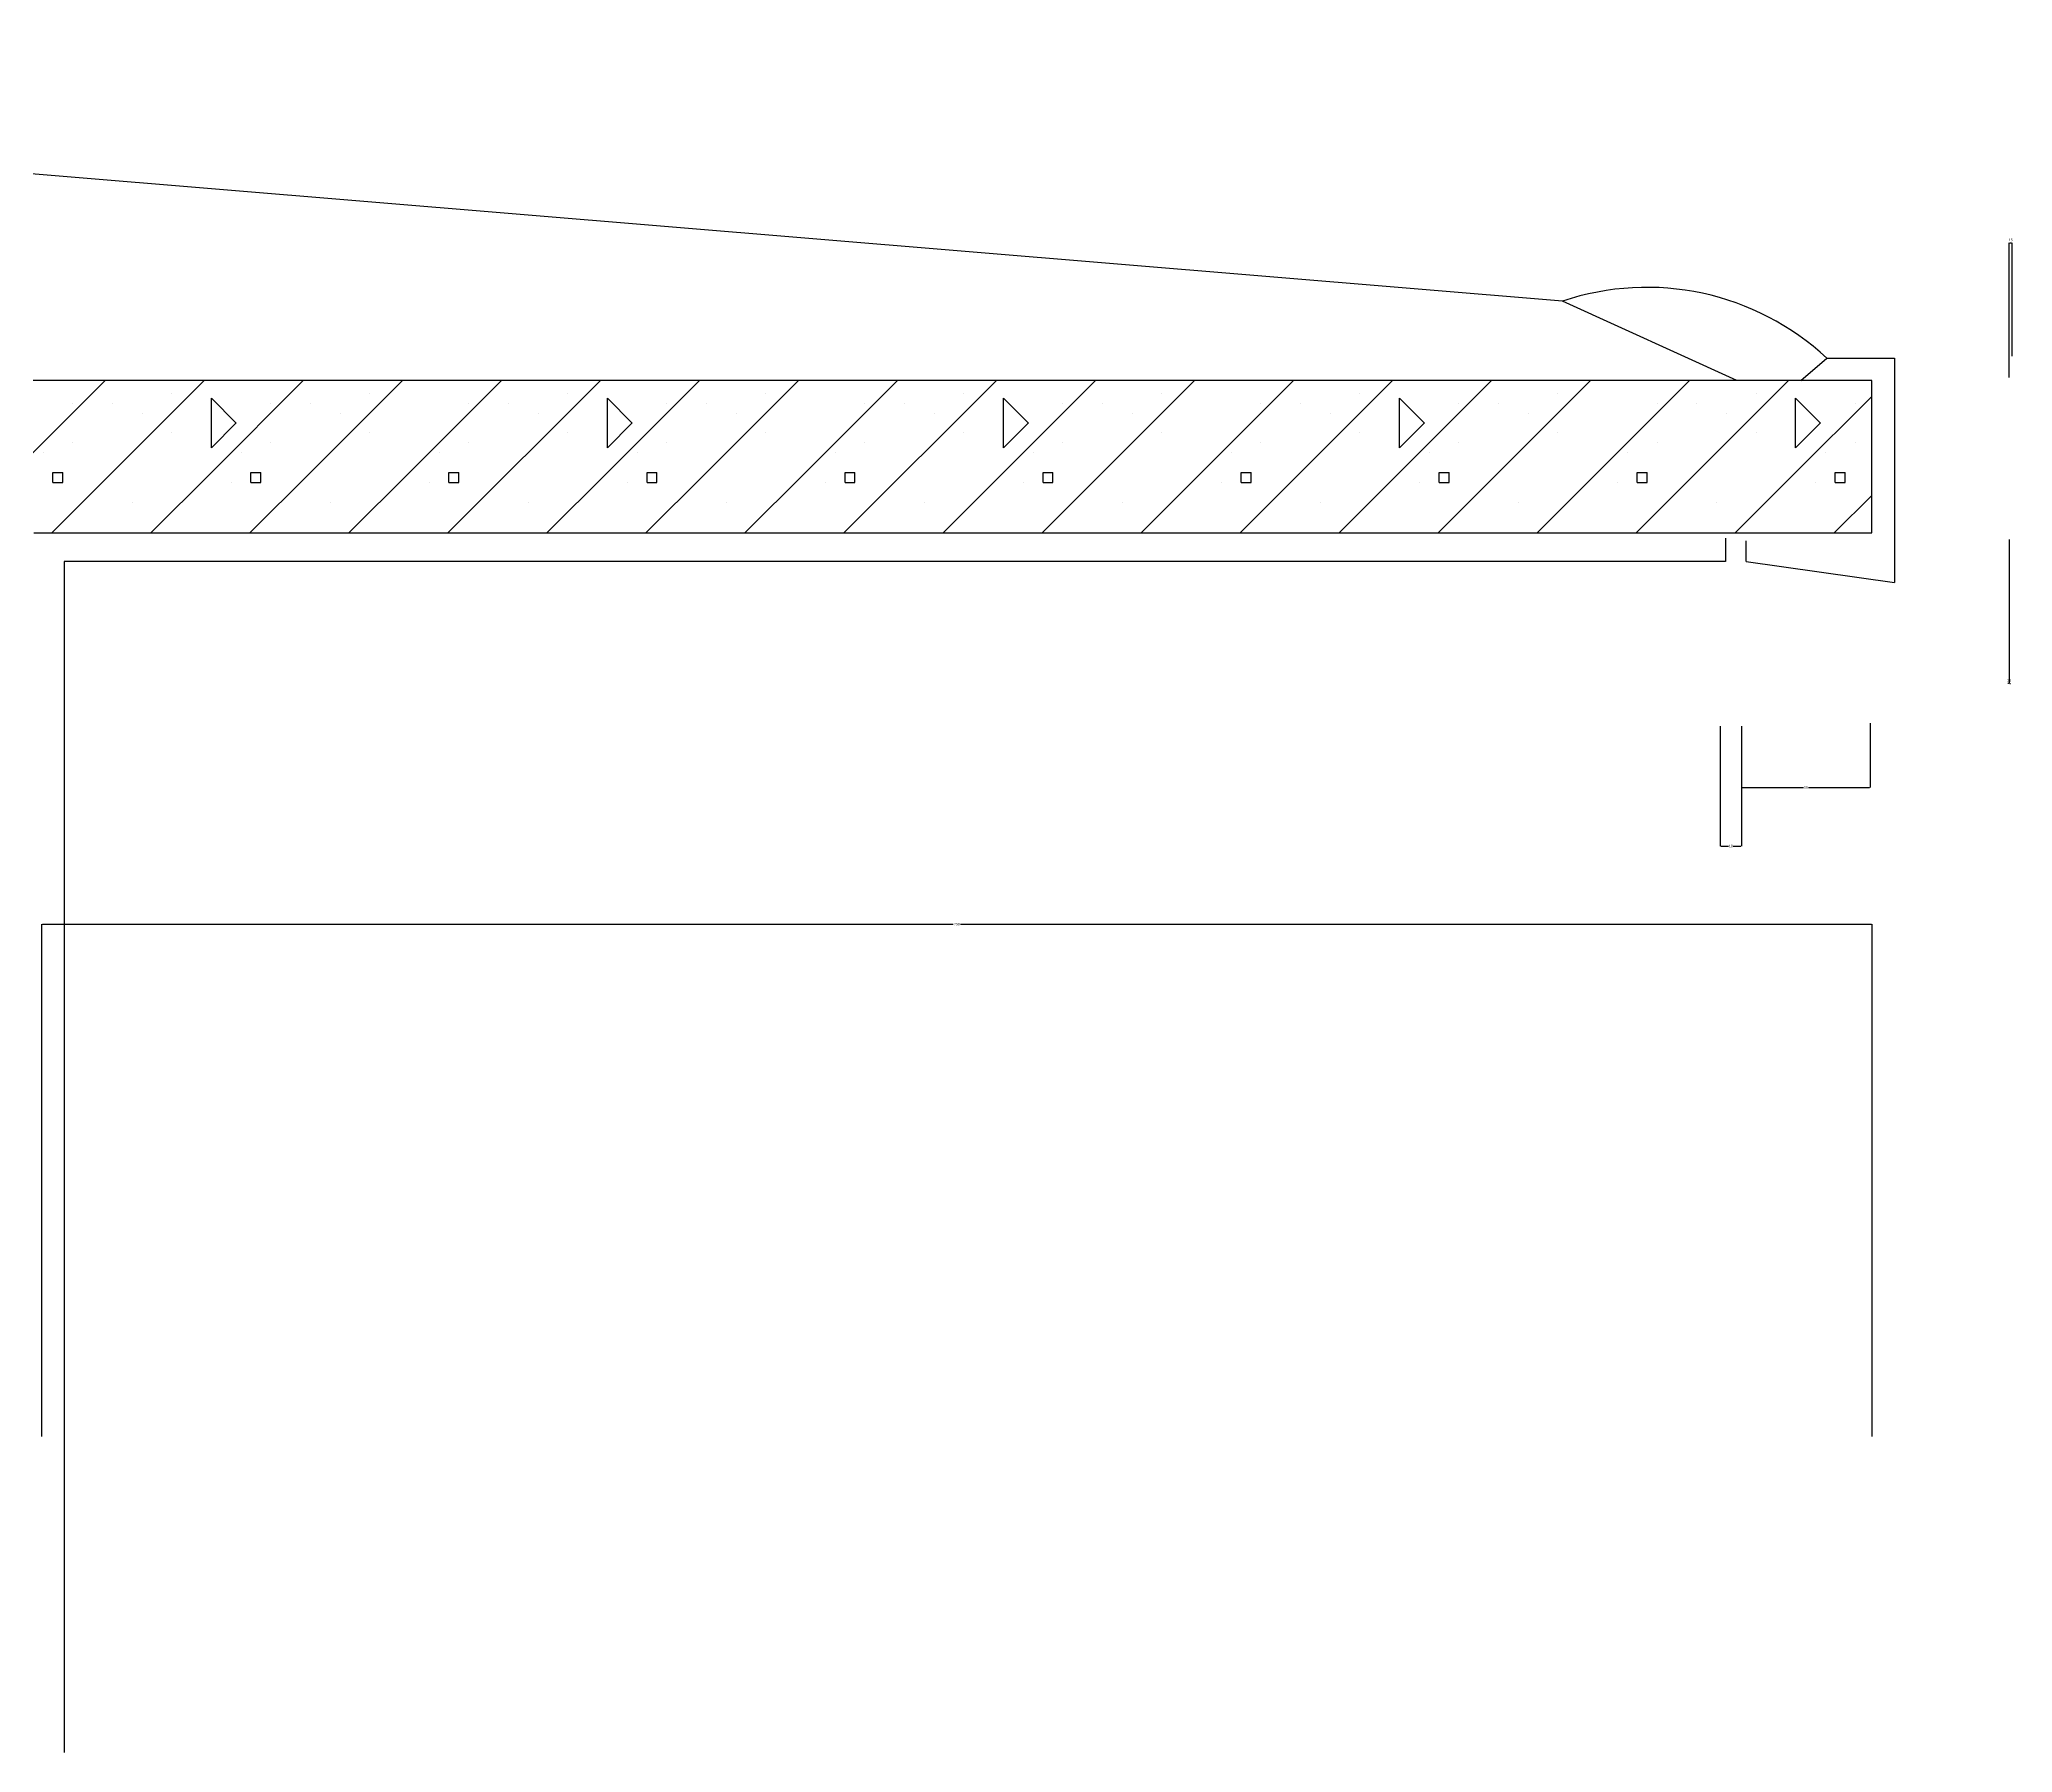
# Model space of a CAD drawing. Header units: metres. Extents: x 18476 to 19958, y 9329 to 10161.
# Drawn here: x 19161 to 19958, y 9469 to 10161 of the extents above; entities that cross this region are included whole.
import ezdxf

# ---------------------------------------------------------------- set-up
doc = ezdxf.new("R2010")
doc.units = ezdxf.units.M
doc.layers.add('DIM', color=3, linetype='Continuous')
doc.layers.add('PUB_DIM', color=3, linetype='Continuous')
doc.dimstyles.get("Standard").update_dxf_attribs({"dimtxt": 2.5, "dimasz": 2.5, "dimexe": 1.25, "dimexo": 0.625, "dimtad": 1, "dimcen": 2.5, "dimazin": 3, "dimtfac": 1, "dimtmove": 0, "dimatfit": 3})

# ---------------------------------------------------------------- blocks, each defined once
blk = doc.blocks.new('*D1')
for p, q in [((19839.56, 9883.52), (19839.56, 9835.15)), ((19848.22, 9883.52), (19848.22, 9835.15)), ((19839.81, 9835.15), (19842.89, 9835.15)), ((19844.89, 9835.15), (19847.97, 9835.15))]:
    blk.add_line(p, q)
at = {"layer": 'Defpoints'}
for p in [(19839.56, 9883.52), (19848.22, 9883.52), (19839.56, 9835.15)]:
    blk.add_point(p, dxfattribs=at)
at = {"layer": 'DIM', "insert": (19843.89, 9835.15), "char_height": 1, "attachment_point": 5}
blk.add_mtext('10', dxfattribs=at)
blk = doc.blocks.new('*D2')
for p, q in [((19848.22, 9883.52), (19848.22, 9858.77)), ((19900.19, 9884.76), (19900.19, 9858.77)), ((19848.47, 9858.77), (19873.205, 9858.77)), ((19875.205, 9858.77), (19899.94, 9858.77))]:
    blk.add_line(p, q)
at = {"layer": 'Defpoints'}
for p in [(19848.22, 9883.52), (19900.19, 9884.76), (19848.22, 9858.77)]:
    blk.add_point(p, dxfattribs=at)
at = {"layer": 'DIM', "insert": (19874.205, 9858.77), "char_height": 1, "attachment_point": 5}
blk.add_mtext('60', dxfattribs=at)
blk = doc.blocks.new('*D3')
for p, q in [((19161.59, 9596.58), (19161.59, 9803.55)), ((19161.84, 9803.55), (19529.75, 9803.55)), ((19532.75, 9803.55), (19900.66, 9803.55)), ((19900.91, 9596.58), (19900.91, 9803.55))]:
    blk.add_line(p, q)
at = {"layer": 'Defpoints'}
for p in [(19161.59, 9803.55), (19161.59, 9596.58), (19900.91, 9596.58)]:
    blk.add_point(p, dxfattribs=at)
at = {"layer": 'PUB_DIM', "insert": (19531.25, 9803.55), "char_height": 1, "attachment_point": 5}
blk.add_mtext('750', dxfattribs=at)
blk = doc.blocks.new('*D4')
for p, q in [((19956.31, 9958.98), (19956.31, 9900.84)), ((19956.31, 9940.42), (19956.31, 9900.84)), ((19956.06, 9900.84), (19955.81, 9900.84)), ((19956.31, 9900.84), (19956.31, 9900.84)), ((19956.56, 9900.84), (19956.81, 9900.84))]:
    blk.add_line(p, q)
at = {"layer": 'Defpoints'}
for p in [(19956.31, 9958.98), (19956.31, 9940.42), (19956.31, 9900.84)]:
    blk.add_point(p, dxfattribs=at)
at = {"layer": 'DIM', "insert": (19956.31, 9901.965), "char_height": 1, "attachment_point": 5}
blk.add_mtext('30', dxfattribs=at)
blk = doc.blocks.new('*D5')
for p, q in [((19956.31, 10024.43), (19956.31, 10078.86)), ((19956.56, 10078.86), (19957.29, 10078.86)), ((19957.54, 10033.09), (19957.54, 10078.86))]:
    blk.add_line(p, q)
at = {"layer": 'Defpoints'}
for p in [(19956.31, 10078.86), (19957.54, 10033.09), (19956.31, 10024.43)]:
    blk.add_point(p, dxfattribs=at)
at = {"layer": 'DIM', "insert": (19956.925, 10079.985), "char_height": 1, "attachment_point": 5}
blk.add_mtext('15', dxfattribs=at)

msp = doc.modelspace()

# ---------------------------------------------------------------- linework, layer by layer
for p, q in [((19846.36, 10023.21), (19775.9, 10055.24)), ((19872.14, 10023.21), (19882.65, 10032.21)), ((19882.65, 10032.21), (19909.96, 10032.21)), ((19909.96, 10032.21), (19909.96, 9941.66)), ((19150.06, 9986.04), (19187.22, 10023.21)), ((19165.63, 9961.62), (19227.22, 10023.21)), ((19230.06, 9986.04), (19267.22, 10023.21)), ((19270.06, 9986.04), (19307.22, 10023.21)), ((19310.06, 9986.04), (19347.22, 10023.21)), ((19325.63, 9961.62), (19387.22, 10023.21)), ((19390.06, 9986.04), (19427.22, 10023.21)), ((19430.06, 9986.04), (19467.22, 10023.21)), ((19470.06, 9986.04), (19507.22, 10023.21)), ((19485.63, 9961.62), (19547.22, 10023.21)), ((19550.06, 9986.04), (19587.22, 10023.21)), ((19590.06, 9986.04), (19627.22, 10023.21)), ((19630.06, 9986.04), (19667.22, 10023.21)), ((19645.63, 9961.62), (19707.22, 10023.21)), ((19710.06, 9986.04), (19747.22, 10023.21)), ((19750.06, 9986.04), (19787.22, 10023.21)), ((19790.06, 9986.04), (19827.22, 10023.21)), ((19805.63, 9961.62), (19867.22, 10023.21)), ((19900.8, 9961.62), (19900.8, 10023.21)), ((19174.06, 10014.04), (19174.06, 10014.04)), ((19190.06, 10014.04), (19190.06, 10014.04)), ((19214.06, 10018.04), (19214.06, 10018.04)), ((19230.06, 10016.04), (19240.1, 10006)), ((19230.06, 9996.04), (19230.06, 10016.04)), ((19254.06, 10014.04), (19254.06, 10014.04)), ((19270.06, 10014.04), (19270.06, 10014.04)), ((19294.06, 10018.04), (19294.06, 10018.04)), ((19334.06, 10014.04), (19334.06, 10014.04)), ((19350.06, 10014.04), (19350.06, 10014.04)), ((19374.06, 10018.04), (19374.06, 10018.04)), ((19390.06, 9996.04), (19390.06, 10016.04)), ((19390.06, 10016.04), (19400.1, 10006)), ((19414.06, 10014.04), (19414.06, 10014.04)), ((19430.06, 10014.04), (19430.06, 10014.04)), ((19454.06, 10018.04), (19454.06, 10018.04)), ((19494.06, 10014.04), (19494.06, 10014.04)), ((19510.06, 10014.04), (19510.06, 10014.04)), ((19534.06, 10018.04), (19534.06, 10018.04)), ((19550.06, 10016.04), (19560.1, 10006)), ((19550.06, 9996.04), (19550.06, 10016.04)), ((19574.06, 10014.04), (19574.06, 10014.04)), ((19590.06, 10014.04), (19590.06, 10014.04)), ((19614.06, 10018.04), (19614.06, 10018.04)), ((19654.06, 10014.04), (19654.06, 10014.04)), ((19670.06, 10014.04), (19670.06, 10014.04)), ((19694.06, 10018.04), (19694.06, 10018.04)), ((19710.06, 10016.04), (19720.1, 10006)), ((19710.06, 9996.04), (19710.06, 10016.04)), ((19734.06, 10014.04), (19734.06, 10014.04)), ((19750.06, 10014.04), (19750.06, 10014.04)), ((19774.06, 10018.04), (19774.06, 10018.04)), ((19814.06, 10014.04), (19814.06, 10014.04)), ((19830.06, 10014.04), (19830.06, 10014.04)), ((19854.06, 10018.04), (19854.06, 10018.04)), ((19870.06, 9986.04), (19900.8, 10016.79)), ((19870.06, 10016.04), (19880.1, 10006)), ((19870.06, 9996.04), (19870.06, 10016.04)), ((19894.06, 10014.04), (19894.06, 10014.04)), ((19202.06, 10010.04), (19202.06, 10010.04)), ((19230.06, 9996.04), (19240.1, 10006.08)), ((19282.06, 10010.04), (19282.06, 10010.04)), ((19362.06, 10010.04), (19362.06, 10010.04)), ((19390.06, 9996.04), (19400.1, 10006.08)), ((19442.06, 10010.04), (19442.06, 10010.04)), ((19522.06, 10010.04), (19522.06, 10010.04)), ((19550.06, 9996.04), (19560.1, 10006.08)), ((19602.06, 10010.04), (19602.06, 10010.04)), ((19682.06, 10010.04), (19682.06, 10010.04)), ((19710.06, 9996.04), (19720.1, 10006.08)), ((19762.06, 10010.04), (19762.06, 10010.04)), ((19842.06, 10010.04), (19842.06, 10010.04)), ((19870.06, 9996.04), (19880.1, 10006.08)), ((19174.06, 9998.04), (19174.06, 9998.04)), ((19214.06, 10002.04), (19214.06, 10002.04)), ((19254.06, 9998.04), (19254.06, 9998.04)), ((19294.06, 10002.04), (19294.06, 10002.04)), ((19334.06, 9998.04), (19334.06, 9998.04)), ((19374.06, 10002.04), (19374.06, 10002.04)), ((19414.06, 9998.04), (19414.06, 9998.04)), ((19454.06, 10002.04), (19454.06, 10002.04)), ((19494.06, 9998.04), (19494.06, 9998.04)), ((19534.06, 10002.04), (19534.06, 10002.04)), ((19574.06, 9998.04), (19574.06, 9998.04)), ((19614.06, 10002.04), (19614.06, 10002.04)), ((19654.06, 9998.04), (19654.06, 9998.04)), ((19694.06, 10002.04), (19694.06, 10002.04)), ((19734.06, 9998.04), (19734.06, 9998.04)), ((19774.06, 10002.04), (19774.06, 10002.04)), ((19814.06, 9998.04), (19814.06, 9998.04)), ((19854.06, 10002.04), (19854.06, 10002.04)), ((19894.06, 9998.04), (19894.06, 9998.04)), ((19162.06, 9994.04), (19162.06, 9994.04)), ((19242.06, 9994.04), (19242.06, 9994.04)), ((19322.06, 9994.04), (19322.06, 9994.04)), ((19402.06, 9994.04), (19402.06, 9994.04)), ((19482.06, 9994.04), (19482.06, 9994.04)), ((19562.06, 9994.04), (19562.06, 9994.04)), ((19642.06, 9994.04), (19642.06, 9994.04)), ((19722.06, 9994.04), (19722.06, 9994.04)), ((19802.06, 9994.04), (19802.06, 9994.04)), ((19882.06, 9994.04), (19882.06, 9994.04)), ((19166.06, 9982.04), (19166.06, 9986.04)), ((19166.06, 9986.04), (19170.06, 9986.04)), ((19166.06, 9982.04), (19170.06, 9982.04)), ((19170.06, 9982.04), (19170.06, 9986.04)), ((19205.63, 9961.62), (19230.06, 9986.04)), ((19230.06, 9986.04), (19230.06, 9986.04)), ((19238.06, 9982.04), (19238.06, 9982.04)), ((19245.63, 9961.62), (19270.06, 9986.04)), ((19246.06, 9982.04), (19246.06, 9986.04)), ((19246.06, 9986.04), (19250.06, 9986.04)), ((19246.06, 9982.04), (19250.06, 9982.04)), ((19250.06, 9982.04), (19250.06, 9986.04)), ((19270.06, 9986.04), (19270.06, 9986.04)), ((19285.63, 9961.62), (19310.06, 9986.04)), ((19310.06, 9986.04), (19310.06, 9986.04)), ((19318.06, 9982.04), (19318.06, 9982.04)), ((19326.06, 9982.04), (19326.06, 9986.04)), ((19326.06, 9986.04), (19330.06, 9986.04)), ((19326.06, 9982.04), (19330.06, 9982.04)), ((19330.06, 9982.04), (19330.06, 9986.04)), ((19365.63, 9961.62), (19390.06, 9986.04)), ((19390.06, 9986.04), (19390.06, 9986.04)), ((19398.06, 9982.04), (19398.06, 9982.04)), ((19405.63, 9961.62), (19430.06, 9986.04)), ((19406.06, 9982.04), (19406.06, 9986.04)), ((19406.06, 9986.04), (19410.06, 9986.04)), ((19406.06, 9982.04), (19410.06, 9982.04)), ((19410.06, 9982.04), (19410.06, 9986.04)), ((19430.06, 9986.04), (19430.06, 9986.04)), ((19445.63, 9961.62), (19470.06, 9986.04)), ((19470.06, 9986.04), (19470.06, 9986.04)), ((19478.06, 9982.04), (19478.06, 9982.04)), ((19486.06, 9982.04), (19486.06, 9986.04)), ((19486.06, 9986.04), (19490.06, 9986.04)), ((19486.06, 9982.04), (19490.06, 9982.04)), ((19490.06, 9982.04), (19490.06, 9986.04)), ((19525.63, 9961.62), (19550.06, 9986.04)), ((19550.06, 9986.04), (19550.06, 9986.04)), ((19558.06, 9982.04), (19558.06, 9982.04)), ((19565.63, 9961.62), (19590.06, 9986.04)), ((19566.06, 9982.04), (19566.06, 9986.04)), ((19566.06, 9986.04), (19570.06, 9986.04)), ((19566.06, 9982.04), (19570.06, 9982.04)), ((19570.06, 9982.04), (19570.06, 9986.04)), ((19590.06, 9986.04), (19590.06, 9986.04)), ((19605.63, 9961.62), (19630.06, 9986.04)), ((19630.06, 9986.04), (19630.06, 9986.04)), ((19638.06, 9982.04), (19638.06, 9982.04)), ((19646.06, 9982.04), (19646.06, 9986.04)), ((19646.06, 9986.04), (19650.06, 9986.04)), ((19646.06, 9982.04), (19650.06, 9982.04)), ((19650.06, 9982.04), (19650.06, 9986.04)), ((19685.63, 9961.62), (19710.06, 9986.04)), ((19710.06, 9986.04), (19710.06, 9986.04)), ((19718.06, 9982.04), (19718.06, 9982.04)), ((19725.63, 9961.62), (19750.06, 9986.04)), ((19726.06, 9982.04), (19726.06, 9986.04)), ((19726.06, 9986.04), (19730.06, 9986.04)), ((19726.06, 9982.04), (19730.06, 9982.04)), ((19730.06, 9982.04), (19730.06, 9986.04)), ((19750.06, 9986.04), (19750.06, 9986.04)), ((19765.63, 9961.62), (19790.06, 9986.04)), ((19790.06, 9986.04), (19790.06, 9986.04)), ((19798.06, 9982.04), (19798.06, 9982.04)), ((19806.06, 9982.04), (19806.06, 9986.04)), ((19806.06, 9986.04), (19810.06, 9986.04)), ((19806.06, 9982.04), (19810.06, 9982.04)), ((19810.06, 9982.04), (19810.06, 9986.04)), ((19845.63, 9961.62), (19870.06, 9986.04)), ((19870.06, 9986.04), (19870.06, 9986.04)), ((19878.06, 9982.04), (19878.06, 9982.04)), ((19886.06, 9982.04), (19886.06, 9986.04)), ((19886.06, 9986.04), (19890.06, 9986.04)), ((19886.06, 9982.04), (19890.06, 9982.04)), ((19890.06, 9982.04), (19890.06, 9986.04)), ((19198.06, 9974.04), (19198.06, 9974.04)), ((19278.06, 9974.04), (19278.06, 9974.04)), ((19358.06, 9974.04), (19358.06, 9974.04)), ((19438.06, 9974.04), (19438.06, 9974.04)), ((19518.06, 9974.04), (19518.06, 9974.04)), ((19598.06, 9974.04), (19598.06, 9974.04)), ((19678.06, 9974.04), (19678.06, 9974.04)), ((19758.06, 9974.04), (19758.06, 9974.04)), ((19838.06, 9974.04), (19838.06, 9974.04)), ((19885.63, 9961.62), (19900.8, 9976.79)), ((19841.68, 9959.49), (19841.68, 9950.05)), ((19850.08, 9950.05), (19850.08, 9958.44)), ((19841.68, 9950.05), (19170.61, 9950.05)), ((19170.61, 9950.05), (19170.61, 9468.97)), ((19850.08, 9950.05), (19909.96, 9941.66))]:
    msp.add_line(p, q)
for points in [[(19775.9, 10055.24), (18504.47, 10160.96)], [(19900.8, 10023.21), (19071.33, 10023.21)], [(19158.4, 9961.62), (19900.8, 9961.62)]]:
    msp.add_lwpolyline(points)
msp.add_arc((19809.96, 9954.24), 106.59, 47.01, 108.64)

# ---------------------------------------------------------------- dimensions: what is measured, and where the dimension line sits
at = {"layer": 'DIM'}
for base, p1, p2, text, picture, middle in [((19956.31, 10078.86), (19956.31, 10024.43), (19957.54, 10033.09), '15', '*D5', (19956.925, 10079.985)), ((19956.31, 9900.84), (19956.31, 9940.42), (19956.31, 9958.98), '30', '*D4', (19956.31, 9901.965)), ((19839.56, 9835.15), (19839.56, 9883.52), (19848.22, 9883.52), '10', '*D1', (19843.89, 9835.15)), ((19848.22, 9858.77), (19848.22, 9883.52), (19900.19, 9884.76), '60', '*D2', (19874.205, 9858.77))]:
    dim = msp.add_linear_dim(base=base, p1=p1, p2=p2, text=text, dimstyle='Standard', dxfattribs=at)
    dim.commit()
    dim.dimension.update_dxf_attribs({"geometry": picture, "text_midpoint": middle})
at = {"layer": 'PUB_DIM'}
dim = msp.add_linear_dim(base=(19161.59, 9803.55), p1=(19161.59, 9596.58), p2=(19900.91, 9596.58), text='750', dimstyle='Standard', dxfattribs=at)
dim.commit()
dim.dimension.update_dxf_attribs({"geometry": '*D3', "text_midpoint": (19531.25, 9803.55)})

doc.saveas('drawing.dxf')
